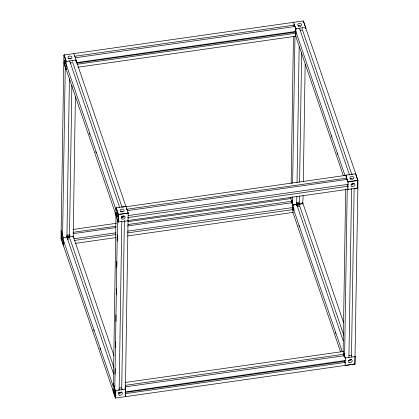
<?xml version="1.0" encoding="UTF-8"?>
<svg xmlns="http://www.w3.org/2000/svg" width="419" height="419" viewBox="0 0 419 419"><rect width="100%" height="100%" fill="white"/><g stroke="black" fill="none" stroke-linecap="round" stroke-linejoin="round"><path stroke-width="0.63" d="M63.285 240.129L63.232 245.026L113.366 391.566M66.076 61.792L66.406 61.399L64.207 54.947L63.903 55.219L61.022 238.584L61.321 238.772L61.373 230.911L61.148 231.257M62.583 235.441L65.275 66.542M61.373 230.911L61.137 231.152L63.342 237.604L63.227 245.036L63.531 245.22L61.52 239.359M64.207 54.947L63.903 55.219L66.102 61.672L65.987 69.104L63.924 62.457M69.423 78.814L66.935 236.887L66.595 237.144L67.003 237.343L113.57 373.827M67.14 237.065L66.961 236.227L69.36 235.887C69.025 236.677 70.68 236.698 69.533 236.725M68.156 236.363L66.956 236.536L67.218 237.945L69.617 237.604L69.36 235.887M69.502 236.363L71.874 85.476M69.617 237.604L69.538 236.421L67.14 236.761M113.958 355.637L73.288 236.442L72.88 236.258L73.22 235.986L75.404 96.857M73.288 237.636L73.236 235.918M76.049 61.991L76.096 60.022L73.812 53.637M115.461 390.435L115.827 390.592L115.712 398.019L115.34 397.861L113.14 391.409L113.256 383.977L115.461 390.435L115.34 397.861L115.639 398.05L354.888 364.048L357.978 180.411L303.314 20.95L64.133 54.978M116.461 207.772L116.032 208.075L115.895 215.486L118.095 221.944L128.151 220.724M116.273 215.424L116 215.68L113.366 384.27M114.801 388.46L117.503 219.718M115.063 374.361L115.152 368.484M115.482 347.581L115.576 341.705M115.89 321.457L115.995 314.92M116.314 294.672L116.403 288.796M116.744 267.238L116.838 261.362M117.152 241.114L117.257 234.582M118.462 222.101L118.582 214.669L116.314 207.787L126.004 206.41L128.266 213.391M118.813 390.173L119.153 389.9L121.803 221.379M122.254 389.675L121.72 389.377L124.37 220.855M125.318 390.555L125.475 391.87L345.272 360.492M125.103 387.984L125.517 389.23L125.401 396.693L125.302 393.651L345.073 362.419L345.235 363.137M125.082 389.272L125.438 389.005L128.172 212.768M290.817 198.669L290.922 197.239M291.137 183.522L293.447 36.553M291.268 200.916L291.802 203.126L291.268 200.916L291.666 200.863M291.671 200.554L292.2 203.068L291.671 200.554L292.467 200.439M292.677 202.461L292.331 202.806L292.431 196.851M292.645 183.134L294.955 36.165M292.598 209.793L292.446 207.421L292.598 209.793L292.996 209.736M295.353 33.588L295.196 31.216L295.353 33.588L296.547 33.415M293.908 208.662L293.887 209.888L293.091 210.003L292.834 207.976M292.839 206.923L292.802 205.928M295.704 36.443L295.824 28.78L293.677 22.448M292.954 212.648L293.075 204.985L290.802 198.334M343.371 175.776L295.746 36.196L295.657 33.337L295.756 33.745M293.091 210.003L292.844 207.363M296.642 33.682L295.84 33.798L295.599 31.158M293.096 205.305L293.415 204.943L296.678 204.325L296.825 196.411M297.04 182.694L299.171 46.828M299.087 203.267L299.349 204.985L296.951 205.326L296.694 203.608L299.087 203.267L299.575 204.016L303.063 203.796L343.522 322.373M296.951 205.326L296.689 203.917M299.349 204.985L299.386 195.888M299.606 182.171L301.633 52.836M303.592 22.375L303.314 20.95L305.812 27.591L305.791 28.827M302.764 203.608L303.105 195.516M303.319 181.799L305.168 64.222M343.124 351.557L345.68 188.911M343.512 353.924L344.046 356.134L343.512 353.924L344.711 353.756M344.261 355.548L343.915 353.563L344.711 353.447M344.444 356.077L343.915 353.563M347.236 188.875L344.633 355.595M344.821 357.637L344.559 356.464M355.757 174.074L355.48 173.77L345.79 175.147L348.058 182.029L347.938 189.461L357.627 188.084L357.847 187.764M355.197 356.286L354.888 364.048L345.13 365.457L345.319 357.994L343.046 351.342M348.587 357.527L348.927 357.26L351.572 188.733L351.379 188.969M352.028 357.035L351.494 356.731L354.139 188.21M75.247 57.77L295.055 26.523L295.819 28.811L295.814 31.373L345.125 175.896M75.64 60.1L76.049 60.284L125.999 206.745L345.801 175.357L346.581 177.651L346.576 178.117L126.737 209.243M295.735 36.123L295.945 36.364M292.871 212.349L340.626 351.96M345.769 175.514L346.225 175.084M347.922 189.142L348.388 189.409M63.259 242.758L63.688 242.376L64.107 242.643M128.235 215.57L348 184.339M74.603 55.748L74.629 56.303L294.384 25.093L294.306 24.333M294.41 25.02L294.405 24.742M291.64 201.12L291.645 200.916M292.237 203.053L292.3 202.707M66.008 66.611L66.443 66.223L66.867 66.49M69.758 61.352L69.35 61.001M63.321 237.945L63.767 237.547M116.016 208.159L116.314 207.787M115.948 212.978L116.273 212.616M113.277 384.228L113.706 383.914L113.423 384.055M299.8 204.676L299.381 204.409L299.852 204.006M343.056 351.541L343.355 351.311L343.145 351.478M295.84 29.094L296.285 28.728M127.999 217.561L347.796 186.256L347.959 186.974M295.688 31.346L296.013 31.551M347.796 186.256L347.728 187.084L347.314 184.8M65.233 66.92L65.563 66.574M114.874 386.119L114.01 386.166M121.72 389.377L122.06 389.104M355.207 356.36L354.856 356.632M121.327 391.959L119.75 393.252L118.231 392.624M66.092 61.703L66.521 61.399M122.317 207.175L125.58 206.467L125.999 206.745M302.555 27.832L302.246 28.429M352.08 174.503L352.494 174.199M62.641 233.179L61.792 233.153M121.782 221.452L121.463 221.656M126.805 209.348L126.748 208.583M295.756 31.451L76.651 62.588M295.573 33.258L77.133 64.28M125.475 391.87L125.527 389.34L124.998 387.695M293.001 207.641L342.333 351.965M347.89 189.304L128.125 220.53M299.407 28.843L299.517 28.502L299.108 28.319M299.988 30.372L302.497 29.901M297.244 206.567L299.758 206.096M351.452 359.177L350.038 360.445L348.498 360.377M61.253 238.343L61.022 238.584L63.52 245.225M357.857 187.832L357.501 188.11M354.82 364.08L355.123 363.807M68.554 58.927L69.481 58.409L71.005 59.037M298.27 26.266L299.197 25.748L300.722 26.376M120.73 211.967L121.662 211.448L122.704 211.689M350.504 179.285L351.436 178.766L352.479 179.002M344.58 353.62L343.784 353.526L343.863 354.259L125.37 385.328M296.573 205.095L296.778 204.697L296.463 204.493M127.853 220.734L128.052 220.425M295.987 33.62L296.615 33.73M69.926 236.688L69.617 237.133M124.171 215.926L123.003 216.932L121.463 216.864M353.945 183.244L352.782 184.25L351.242 184.182M121.023 392.226L121.41 392.079M290.875 198.554L127.963 221.656M293.033 204.771L293.541 204.917M72.796 60.504L72.361 60.891L72.676 61.164M292.19 200.711L291.577 200.554M63.641 237.583L63.227 237.327M70.23 63.049L72.738 62.578L122.018 207.122M354.191 188.356L357.627 188.073L357.679 180.222L355.48 173.77M66.836 235.132L69.36 234.86M296.6 202.497L299.124 202.22M67.469 239.207L69.983 238.736L113.785 367.222M119.054 388.151L121.578 387.874M348.823 355.506L351.352 355.233M66.406 61.399L76.096 60.022L76.049 60.284M295.824 28.78L305.514 27.403M295.379 31.75L295.798 31.687M76.672 63.138L295.154 32.132L295.128 31.797M295.17 33.054L295.568 32.996M77.871 67.234L295.725 36.223M127.371 210.621L346.492 179.484M347.461 180.83L347.225 179.552L347.969 181.631L357.978 180.411L348.058 182.029M73.021 229.465L116.325 223.311M73.147 232.315L115.812 226.255M128.088 224.505L291.624 201.267M291.813 202.513L292.211 202.456M73.068 233.682L115.728 227.622M127.36 225.967L291.566 202.827M296.872 204.142L299.266 203.723M63.342 237.604L73.325 236.4M293.075 204.985L303.063 203.566L302.649 202.33M67.229 237.332L69.627 236.992M296.961 204.713L299.36 204.372M68.328 237.51L69.523 237.337M296.861 205.059L299.255 204.718M73.896 238.778L115.911 232.807M127.544 231.152L292.933 207.536M292.63 207.955L293.028 207.897M292.415 209.259L292.818 209.201M74.367 240.454L115.738 234.577M127.371 232.922L292.939 209.6M75.111 243.408L115.833 237.62M127.47 235.97L292.902 212.449M125.244 382.474L343.072 351.52M343.501 354.537L343.899 354.484M344.057 355.522L344.455 355.464M125.381 386.842L344.502 355.7M115.827 390.592L125.517 389.214M345.319 357.994L355.008 356.616M124.846 392.509L344.612 361.278M351.525 184.58L351.761 184.554A1.33 0.885 0.9 0 1 352.107 184.575M121.751 217.225L121.992 217.194A1.33 0.885 0.9 0 1 122.338 217.22M66.401 69.035L65.877 68.805M124.417 221.002L124.904 221.153M118.132 221.897L118.619 222.049M345.743 357.931L345.214 357.7L345.308 358.324M115.969 390.576L115.445 390.34M305.399 27.418L305.818 27.701M66.396 69.056L65.977 68.779M355.338 173.796L355.747 173.979M349.163 174.692L349.472 174.964M119.289 207.368L119.714 207.635M293.483 207.751L293.07 207.567M117.069 217.88L116.765 217.775M118.734 389.597L119.153 389.9M116.293 210.61L66.045 63.971M116.121 215.413L65.987 68.873M64.741 64.845L64.442 64.626M296.39 203.959L296.699 204.252M295.704 36.275L295.945 36.369M347.948 184.48L347.849 184.198M128.025 217.487L128.188 218.205M113.14 391.409L113.434 391.597M63.41 240.344L113.35 386.711M292.687 205.588L292.834 206.001M118.09 221.819L118.21 214.512L116.011 208.06M292.891 209.453L292.981 209.924M64.484 64.699L65.223 66.841M302.471 29.932L351.782 174.451M299.522 28.508L349.462 174.88M331.178 135.693L331.597 136.929M337.075 152.987L337.499 154.223M299.726 206.122L343.769 335.195M296.778 204.697L343.135 340.568M298.93 225.417L299.355 226.653M335.383 332.262L335.808 333.498M69.758 61.184L119.698 207.552M89.404 133.163L89.823 134.399M95.726 151.694L96.145 152.925M93.599 329.701L94.024 330.937M99.921 348.231L100.345 349.467M113.638 392.184L115.44 397.463M346.555 179.761L346.246 177.834M347.131 184.899L347.445 186.822M343.837 355.941L343.522 354.018M344.402 361.042L344.47 361.34M292.949 207.531L292.865 207.237M347.969 181.631L348.037 182.16M295.756 28.602L295.814 28.927M294.342 26.669L294.038 24.836M291.614 200.691L291.629 200.921M128.219 212.941L118.21 214.512L128.256 213.213M73.309 236.526L73.294 236.227M293.881 210.003L292.996 209.924M294.059 24.831L294.3 26.455M291.357 201.523L291.524 202.618M292.362 207.955L292.635 209.893M344.779 362.393L344.591 360.984M293.897 24.873L294.154 26.617M346.351 179.542L346.377 179.856M121.714 217.183A1.404 0.932 0.9 0 1 122.437 217.21M351.489 184.512A1.404 0.932 0.9 0 1 352.211 184.538M348.608 360.303A2.022 1.346 0.9 0 1 350.132 360.492M118.818 392.943A2.022 1.346 0.9 0 1 120.342 393.127M123.385 217.016A1.404 0.932 0.9 0 1 123.233 217.236M122.793 215.942A1.404 0.932 0.9 0 1 123.448 216.775M352.568 183.26A1.404 0.932 0.9 0 1 353.222 184.093M292.514 203.98L292.336 203.461L292.493 203.98M349.247 362.566A2.022 1.472 -18.8 0 0 352.227 360.832A2.022 1.472 -18.8 0 0 349.284 359.942A2.022 1.472 -18.8 0 0 349.247 362.566M61.698 236.798A2.022 0.351 81.9 0 0 62.347 240.077A2.022 0.351 81.9 0 0 62.389 237.458A2.022 0.351 81.9 0 0 61.698 236.798M119.452 395.201A2.022 1.472 -18.8 0 0 122.437 393.472A2.022 1.472 -18.8 0 0 119.494 392.582A2.022 1.472 -18.8 0 0 119.452 395.201M113.884 389.822A2.022 0.351 81.9 0 0 114.534 393.101A2.022 0.351 81.9 0 0 114.576 390.482A2.022 0.351 81.9 0 0 113.884 389.822M116.639 213.669A2.022 0.351 81.9 0 0 117.294 216.953A2.022 0.351 81.9 0 0 117.336 214.334A2.022 0.351 81.9 0 0 116.639 213.669M121.065 211.574A2.022 1.346 0.9 0 0 124.165 210.516A2.022 1.346 0.9 0 0 121.201 209.249A2.022 1.346 0.9 0 0 121.065 211.574M122.212 219.053A2.022 1.472 -18.8 0 0 125.192 217.32A2.022 1.472 -18.8 0 0 122.254 216.429A2.022 1.472 -18.8 0 0 122.212 219.053M298.606 25.873A2.022 1.346 0.9 0 0 301.706 24.815A2.022 1.346 0.9 0 0 298.742 23.548A2.022 1.346 0.9 0 0 298.606 25.873M68.889 58.534A2.022 1.346 0.9 0 0 71.989 57.476A2.022 1.346 0.9 0 0 69.025 56.209A2.022 1.346 0.9 0 0 68.889 58.534M64.463 60.635A2.022 0.351 81.9 0 0 65.118 63.913A2.022 0.351 81.9 0 0 65.16 61.294A2.022 0.351 81.9 0 0 64.463 60.635M351.986 186.371A2.022 1.472 -18.8 0 0 354.966 184.638A2.022 1.472 -18.8 0 0 352.028 183.747A2.022 1.472 -18.8 0 0 351.986 186.371M350.839 178.892A2.022 1.346 0.9 0 0 353.94 177.834A2.022 1.346 0.9 0 0 350.975 176.567A2.022 1.346 0.9 0 0 350.839 178.892"/></g></svg>
